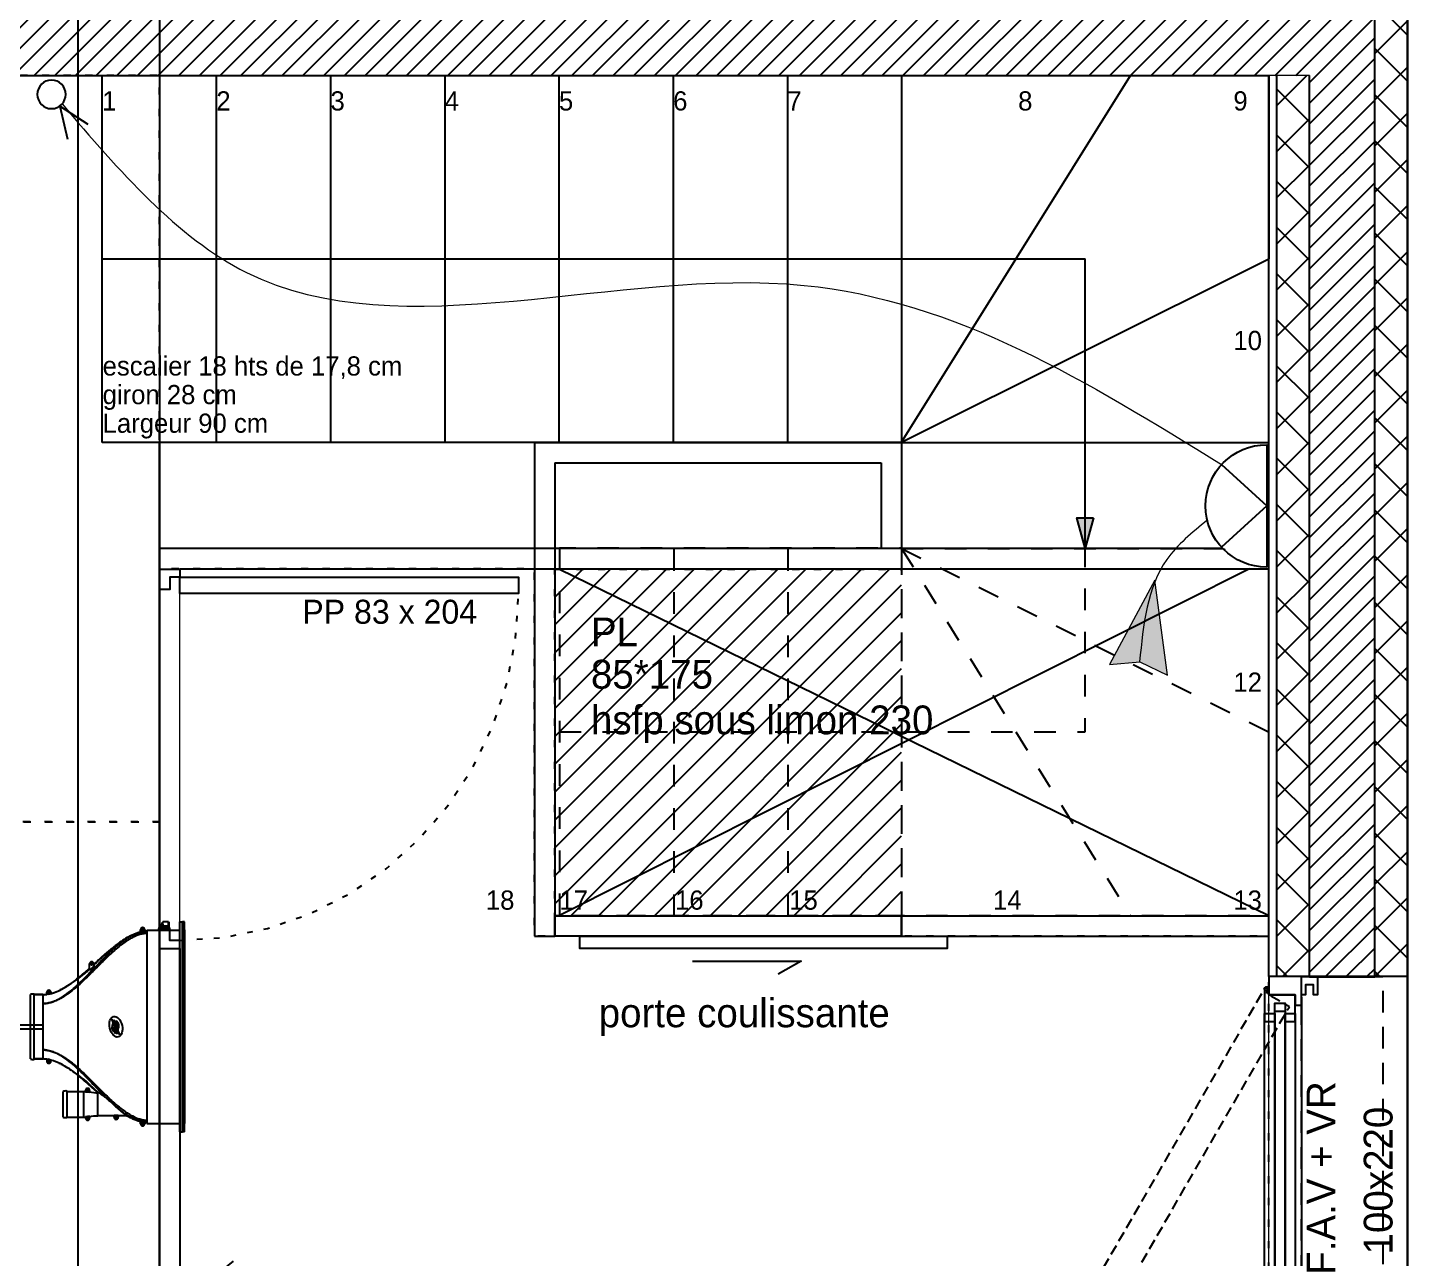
# Model space of a CAD drawing. Header units: centimetres. Extents: x 2648 to 12729, y 1890 to 6224.
# Drawn here: x 7300.2 to 7638.5, y 3918.4 to 4220.1 of the extents above; entities that cross this region are included whole.
import ezdxf

# ---------------------------------------------------------------- set-up
doc = ezdxf.new("R2010")
doc.units = ezdxf.units.CM
for name, pattern in [('Style de ligne -14', [0.147638, 0.098425, -0.049213]), ('Style de ligne -17', [0.347222, 0.20828, -0.138942]), ('Style de ligne -18', [0.164042, 0.054681, -0.109361]), ('Style de ligne -5', [0.20828, 0.069425, -0.138855]), ('VW-01', [0.41656, 0.20828, -0.20828])]:
    doc.linetypes.add(name, pattern=pattern)
for name, color, linetype, lineweight in [('01_poutres', 40, 'Continuous', 25), ('B BATI-structure', 252, 'VW-01', 18), ('prlm-CHAUFF', 4, 'Continuous', 25), ('prlm-ELEC-CFO', 10, 'Continuous', 25)]:
    doc.layers.add(name, color=color, linetype=linetype, lineweight=lineweight)
for name, color, linetype in [('B aménagement intérieur', 252, 'Continuous'), ('B Faux plafonds', 9, 'Continuous'), ('B GÈnÈral_Hatch', 252, 'Continuous'), ('B Général', 252, 'Continuous'), ('C ANNOTATIONS-cotation', 252, 'Continuous'), ('C ANNOTATIONS-prestations', 252, 'Continuous'), ('D SURFACES-shab', 252, 'Continuous'), ('prlm-BA', 252, 'Continuous')]:
    doc.layers.add(name, color=color, linetype=linetype)
doc.layers.add('prlm-ZEROPLOT', color=254, linetype='Continuous', plot=False)
doc.styles.add('Eurostile', font='Eurosti.TTF')
doc.styles.add('Eurostile (bold)', font='Eurostib.TTF')
pattern_1 = [(45, (0, 0), (2.4253472, -2.6458333), [])]

# ---------------------------------------------------------------- blocks, each defined once
blk = doc.blocks.new('A 80.F 100x220 (all. vitrée fixe) + VR')
at = {"layer": 'B Général', "linetype": 'Continuous', "lineweight": 35}
for p, q in [((-50, 7), (-50, -9)), ((50, 7), (50, -9))]:
    blk.add_line(p, q, dxfattribs=at)
at = {"layer": 'B Général'}
blk.add_line((45, 9), (-45, 9), dxfattribs=at)
at = {"layer": 'B Général', "linetype": 'Style de ligne -14', "ltscale": 25.4, "flags": 128}
blk.add_lwpolyline([(-35.69, 65.82), (-36.19, 64.95), (-35.32, 64.45), (-38.57, 58.82), (42.63, 11.94), (45.88, 17.57), (46.75, 17.07), (47.25, 17.93)], close=True, dxfattribs=at)
at = {"layer": 'B Général', "flags": 128}
for points in [[(-43, 10.5), (-43, 9), (-50, 9), (-50, 17), (-45.5, 17), (-45.5, 10.5)], [(-41, 18), (41, 18), (41, 15.5), (-41, 15.5)], [(43, 10.5), (43, 9), (50, 9), (50, 17), (45.5, 17), (45.5, 10.5)], [(-43.5, 15.5), (43.5, 15.5), (43.5, 13), (-43.5, 13)], [(-41, 13), (41, 13), (41, 10.5), (-41, 10.5)], [(-50, 9), (-50, 5), (-45.5, 5), (-45.5, 6), (-48, 6), (-48, 8), (-45.5, 8), (-45.5, 9)], [(50, 9), (50, 5), (45.5, 5), (45.5, 6), (48, 6), (48, 8), (45.5, 8), (45.5, 9)]]:
    blk.add_lwpolyline(points, close=True, dxfattribs=at)
at = {"layer": 'B Général', "linetype": 'Continuous', "flags": 128}
for points in [[(-39, 15.5), (-41.5, 15.5), (-41.5, 13), (-39, 13), (-39, 10.5), (-45.5, 10.5), (-45.5, 17), (-46.5, 17), (-46.5, 18), (-39, 18)], [(39, 15.5), (41.5, 15.5), (41.5, 13), (39, 13), (39, 10.5), (45.5, 10.5), (45.5, 17), (46.5, 17), (46.5, 18), (39, 18)]]:
    blk.add_lwpolyline(points, close=True, dxfattribs=at)
at = {"layer": 'B Général', "linetype": 'Style de ligne -17', "ltscale": 25.4, "flags": 128}
blk.add_lwpolyline([(-50, 9), (50, 9), (50, -11), (-50, -11)], close=True, dxfattribs=at)
at = {"layer": 'B Général', "flags": 128}
blk.add_lwpolyline([(-50, -9), (-50, -17), (50, -17), (50, -9)], dxfattribs=at)
at = {"layer": 'B Général'}
blk.add_circle((47, 17.5), 0.5, dxfattribs=at)
at = {"layer": 'B Général', "linetype": 'Style de ligne -18', "ltscale": 25.4}
blk.add_arc((49, 17.5), 97.5, 150.2938, 179.7062, dxfattribs=at)
at = {"layer": 'B Général', "insert": (-23.11, 7.7), "char_height": 7.059, "attachment_point": 1, "line_spacing_factor": 0.894142, "style": 'Eurostile'}
blk.add_mtext('F.A.V + VR', dxfattribs=at)
at = {"layer": 'C ANNOTATIONS-prestations', "insert": (-41.15, -5.19), "char_height": 9.41, "attachment_point": 1, "rotation": 360, "line_spacing_factor": 0.894142, "style": 'Eurostile (bold)'}
blk.add_mtext('7', dxfattribs=at)
at = {"layer": 'C ANNOTATIONS-prestations', "insert": (0, -6.3), "char_height": 7.059, "width": 100, "attachment_point": 2, "rotation": 360, "line_spacing_factor": 0.894142, "style": 'Eurostile'}
blk.add_mtext('100x220', dxfattribs=at)
blk = doc.blocks.new('A 80.PP 80')
at = {"layer": 'B Général', "flags": 128}
blk.add_lwpolyline([(-43, 2.5), (-43, 85.5), (-39, 85.5), (-39, 2.5)], close=True, dxfattribs=at)
at = {"layer": 'B Général', "linetype": 'Style de ligne -18', "ltscale": 25.4, "flags": 128}
blk.add_lwpolyline([(46, 2.5), (45.27, 13.33), (43.1, 23.98), (39.53, 34.26), (34.61, 44), (28.44, 53.03), (21.1, 61.19), (12.74, 68.35), (3.5, 74.38), (-6.47, 79.18), (-17, 82.67), (-27.91, 84.79), (-39, 85.5)], dxfattribs=at)
at = {"layer": 'B Général', "linetype": 'Continuous', "flags": 128}
for points in [[(-45, 2.5), (-43, 2.5), (-43, 0), (-40, 0), (-40, -2.5), (-45, -2.5)], [(48, 2.5), (46, 2.5), (46, 0), (43, 0), (43, -2.5), (48, -2.5), (48, -2.5), (48, -2.5), (48, 1.79), (48, 1.79)]]:
    blk.add_lwpolyline(points, close=True, dxfattribs=at)
at = {"layer": 'C ANNOTATIONS-prestations', "insert": (-37.5, 32.5), "char_height": 5.8825, "attachment_point": 1, "rotation": 90, "line_spacing_factor": 0.894142, "style": 'Eurostile'}
blk.add_mtext('PP 83 x 204', dxfattribs=at)
blk = doc.blocks.new('A 80.Groupe-9-1')
at = {"layer": 'B GÈnÈral_Hatch', "linetype": 'Continuous'}
blk.add_hatch(color=250, dxfattribs=at).paths.add_polyline_path([(355.27, 218.08), (353.26, 210.58), (351.25, 218.08)])
at = {"layer": 'B aménagement intérieur', "linetype": 'Continuous'}
blk.add_line((308.26, 236.51), (398.26, 236.51), dxfattribs=at)
at = {"layer": 'B Général', "linetype": 'Continuous'}
for p, q in [((140.26, 326.51), (140.26, 236.51)), ((168.26, 326.51), (168.26, 236.51)), ((196.26, 326.51), (196.26, 236.51)), ((224.26, 326.51), (224.26, 236.51)), ((252.26, 326.51), (252.26, 236.51)), ((280.26, 326.51), (280.26, 236.51)), ((308.26, 326.51), (308.26, 236.51)), ((308.26, 236.64), (364.34, 326.51)), ((112.26, 281.51), (353.26, 281.51)), ((308.26, 236.64), (398.26, 281.51)), ((353.26, 210.58), (353.26, 281.51)), ((308.26, 236.51), (112.26, 236.51))]:
    blk.add_line(p, q, dxfattribs=at)
at = {"layer": 'B Général', "linetype": 'Continuous', "flags": 128}
blk.add_lwpolyline([(112.26, 236.51), (112.26, 326.51), (398.26, 326.51), (398.26, 281.51)], dxfattribs=at)
blk.add_lwpolyline([(355.27, 218.08), (353.26, 210.58), (351.25, 218.08)], close=True, dxfattribs=at)
at = {"layer": 'C ANNOTATIONS-prestations', "linetype": 'VW-01', "ltscale": 25.4}
for p, q in [((252.39, 210.38), (252.39, 120.51)), ((280.39, 210.38), (280.39, 120.51)), ((308.26, 210.51), (364.3, 120.58)), ((308.26, 210.51), (398.26, 210.51)), ((308.26, 210.51), (398.26, 165.54)), ((308.26, 210.51), (308.26, 120.51))]:
    blk.add_line(p, q, dxfattribs=at)
at = {"layer": 'C ANNOTATIONS-prestations', "linetype": 'VW-01', "ltscale": 25.4, "flags": 128}
for points in [[(224.39, 210.58), (224.39, 120.58), (398.26, 120.58), (398.26, 236.51)], [(308.26, 236.51), (308.26, 210.58), (224.39, 210.58)], [(224.39, 165.58), (353.26, 165.58), (353.26, 212.33)]]:
    blk.add_lwpolyline(points, dxfattribs=at)
at = {"layer": 'B aménagement intérieur', "insert": (389.6, 263.89), "char_height": 4.706, "attachment_point": 1, "line_spacing_factor": 0.894142, "style": 'Eurostile'}
blk.add_mtext('10', dxfattribs=at)
at = {"layer": 'B Général', "char_height": 4.71, "attachment_point": 1, "line_spacing_factor": 0.894142, "style": 'Eurostile'}
for s, insert in [('1', (112.26, 322.62)), ('2', (140.26, 322.62)), ('3', (168.25, 322.62)), ('4', (196.26, 322.62)), ('5', (224.26, 322.62)), ('6', (252.26, 322.62)), ('7', (280.26, 322.62)), ('8', (336.83, 322.62)), ('9', (389.6, 322.62))]:
    blk.add_mtext(s, dxfattribs=dict(at, insert=insert))
at = {"layer": 'C ANNOTATIONS-prestations', "insert": (112.39, 257.64), "char_height": 4.706, "width": 84, "attachment_point": 1, "line_spacing_factor": 0.894142, "style": 'Eurostile'}
blk.add_mtext('escalier 18 hts de 17,8 cm\\Pgiron 28 cm\\PLargeur 90 cm\\P', dxfattribs=at)
at = {"layer": 'C ANNOTATIONS-prestations', "char_height": 4.706, "attachment_point": 1, "line_spacing_factor": 0.894142, "style": 'Eurostile'}
for s, insert in [('11', (389.6, 226.13)), ('12', (389.6, 180.13)), ('18', (206.34, 126.7)), ('17', (224.39, 126.7)), ('16', (252.72, 126.7)), ('15', (280.71, 126.7)), ('14', (330.67, 126.7)), ('13', (389.6, 126.7))]:
    blk.add_mtext(s, dxfattribs=dict(at, insert=insert))
blk = doc.blocks.new('A 80.T4 A13_A14 Bas (2D)')
at = {"layer": 'B aménagement intérieur', "linetype": 'Continuous', "flags": 128}
blk.add_lwpolyline([(223.26, 120.51), (308.26, 120.51), (308.26, 115.51), (223.26, 115.51)], close=True, dxfattribs=at)
at = {"layer": 'B Général', "linetype": 'Continuous'}
for p, q in [((218.26, 236.51), (218.26, 115.51)), ((218.26, 236.51), (218.26, 115.51)), ((218.26, 236.51), (308.26, 236.51)), ((218.26, 236.51), (308.26, 236.51)), ((308.26, 236.51), (308.26, 210.58)), ((308.26, 236.51), (308.26, 210.58)), ((223.26, 231.51), (223.26, 115.51)), ((223.26, 231.51), (223.26, 115.51)), ((223.26, 231.51), (303.26, 231.51)), ((223.26, 231.51), (303.26, 231.51)), ((303.26, 231.51), (303.26, 210.58)), ((303.26, 231.51), (303.26, 210.58)), ((126.34, 210.58), (126.34, 205.47)), ((126.34, 210.58), (126.34, 205.47)), ((126.34, 210.58), (398.26, 210.58)), ((126.34, 210.58), (398.26, 210.58)), ((126.34, 205.47), (131.34, 205.47)), ((131.34, 205.58), (131.34, 205.47)), ((131.34, 205.58), (131.34, 205.47)), ((131.34, 205.58), (398.26, 205.58)), ((131.34, 205.58), (398.26, 205.58)), ((393.57, 205.58), (224.39, 120.58)), ((224.39, 205.47), (398.26, 120.58)), ((308.26, 120.51), (398.26, 120.51)), ((308.26, 120.51), (398.26, 120.51)), ((308.26, 115.51), (308.26, 120.51)), ((218.26, 115.51), (223.26, 115.51)), ((308.26, 115.51), (398.26, 115.51)), ((308.26, 115.51), (398.26, 115.51)), ((126.34, 112.47), (126.34, -330.49)), ((126.34, 112.47), (126.34, -330.49)), ((126.34, 112.47), (131.34, 112.47)), ((131.34, 112.47), (131.34, -330.49)), ((131.34, 112.47), (131.34, -330.49))]:
    blk.add_line(p, q, dxfattribs=at)
at = {"layer": 'B Général', "linetype": 'Continuous', "flags": 128}
blk.add_lwpolyline([(319.39, 115.51), (319.39, 112.51), (229.39, 112.51), (229.39, 115.51)], close=True, dxfattribs=at)
at = {"layer": 'C ANNOTATIONS-cotation', "linetype": 'Continuous'}
for p, q in [((308.26, 120.51), (308.26, 115.51)), ((308.26, 115.51), (223.26, 115.51))]:
    blk.add_line(p, q, dxfattribs=at)
at = {"layer": 'C ANNOTATIONS-cotation', "linetype": 'Continuous', "flags": 128}
blk.add_lwpolyline([(257, 109.4), (283.6, 109.4), (278, 106.17)], dxfattribs=at)
at = {"layer": 'D SURFACES-shab', "lineweight": 18, "flags": 128}
for points in [[(-236.8, 33.51), (-236.8, 143.51), (-55.86, 143.51), (-55.86, 148.51), (-120.87, 148.51), (-120.87, 326.51), (112.26, 326.51), (112.26, 236.51), (126.2, 236.51), (126.2, 33.51)], [(398.26, -330.49), (398.26, 205.47), (131.2, 205.47), (131.2, -330.49)]]:
    blk.add_lwpolyline(points, close=True, dxfattribs=at)
at = {"layer": 'B Général'}
blk.add_blockref('A 80.Groupe-9-1', (0, 0), dxfattribs=at)
at = {"layer": 'B Général', "rotation": 270}
blk.add_blockref('A 80.PP 80', (128.84, 160.47), dxfattribs=at)
at = {"layer": 'B aménagement intérieur', "insert": (232.1, 186.56), "char_height": 7.059, "width": 101.0951, "attachment_point": 7, "line_spacing_factor": 0.894142, "style": 'Eurostile'}
blk.add_mtext('PL', dxfattribs=at)
at = {"layer": 'C ANNOTATIONS-prestations', "char_height": 7.059, "attachment_point": 7, "line_spacing_factor": 0.894142, "style": 'Eurostile'}
for s, insert, width in [('85*175', (232.1, 176.08), 101.0951), ('hsfp sous limon 230', (232.1, 162.86), 101.0951), ('porte coulissante', (234, 91.04), 87)]:
    blk.add_mtext(s, dxfattribs=dict(at, insert=insert, width=width))
blk = doc.blocks.new('xi.fl')
at = {"layer": 'prlm-ELEC-CFO'}
blk.add_hatch(color=0, dxfattribs=at).paths.add_polyline_path([(20.38, 0), (-1.98, -7.2), (0, 0), (-1.98, 7.2)])
at = {"layer": 'prlm-ELEC-CFO', "color": 0, "lineweight": 5}
blk.add_lwpolyline([(20.38, 0), (-1.98, -7.2), (0, 0), (-1.98, 7.2)], close=True, dxfattribs=at)
blk = doc.blocks.new('xi.VV')
at = {"layer": 'prlm-ELEC-CFO', "color": 0}
blk.add_lwpolyline([(6.95, 3.42), (0.01, -1.13), (1.91, 6.95)], dxfattribs=at)
blk.add_circle((-2, -4), 3.5, dxfattribs=at)
blk = doc.blocks.new('xi.ECAP')
at = {"color": 0}
blk.add_wipeout([(-15, 0), (-10.13, 11.06), (0, 15), (10.13, 11.06), (15, 0)], dxfattribs=at).dxf.layer = 'prlm-ELEC-CFO'
at = {"layer": 'prlm-ELEC-CFO', "color": 0, "linetype": 'ByBlock', "lineweight": -2, "flags": 128}
blk.add_lwpolyline([(15, 0, 1), (-15, 0)], format="xyb", close=True, dxfattribs=at)
at = {"layer": 'prlm-ELEC-CFO', "color": 0}
blk.add_lwpolyline([(-10.13, 11.06), (0, 0), (10.13, 11.06)], dxfattribs=at)
blk = doc.blocks.new('xi.SA')
at = {"layer": 'prlm-ELEC-CFO', "color": 0}
blk.add_lwpolyline([(0.2, -1.28), (5.5, 5.28)], dxfattribs=at)
blk.add_circle((-2, -4), 3.5, dxfattribs=at)
blk = doc.blocks.new('A$C7EAF4A2A')
at = {"layer": '01_poutres', "color": 0}
for points in [[(2477.6, -6.93), (2477.6, -610.98)], [(2497.6, -6.93), (2497.6, -610.98)]]:
    blk.add_lwpolyline(points, dxfattribs=at)

msp = doc.modelspace()

# ---------------------------------------------------------------- hatches: boundary and pattern name
at = {"layer": 'B GÈnÈral_Hatch', "linetype": 'Continuous'}
h = msp.add_hatch(dxfattribs=at)
h.set_pattern_fill('50_BETON', color=256, style=0, pattern_type=2)
h.set_pattern_definition(pattern_1)
h.paths.add_polyline_path([(7614.484, 3987.461), (7630.484, 3987.461), (7630.484, 4447.384), (7614.484, 4447.384)])
h = msp.add_hatch(dxfattribs=at)
h.set_pattern_fill('02_ISOLANT', color=256, angle=90, style=0, pattern_type=2)
h.set_pattern_definition([(135, (0, 0), (-5.656854, -5.656854), []), (225, (0, 0), (-5.656854, 5.656854), [])])
h.paths.add_polyline_path([(7630.484, 3987.461), (7638.484, 3987.461), (7638.484, 4447.384), (7630.484, 4447.384)])
h = msp.add_hatch(dxfattribs=at)
h.set_pattern_fill('50_BETON', color=256, style=0, pattern_type=2)
h.set_pattern_definition(pattern_1)
h.paths.add_polyline_path([(7614.484, 4208.389), (7614.484, 4226.389), (6796.972, 4226.389), (6796.972, 4208.389)])
h = msp.add_hatch(dxfattribs=at)
h.set_pattern_fill('02_ISOLANT', color=256, angle=180, style=0, pattern_type=2)
h.set_pattern_definition([(225, (0, 0), (5.656854, -5.656854), []), (315, (0, 0), (-5.656854, -5.656854), [])])
h.paths.add_polyline_path([(7614.484, 3987.461), (7614.484, 4208.389), (7606.484, 4208.389), (7606.484, 3987.461)])
h = msp.add_hatch(dxfattribs=at)
h.set_pattern_fill('F_P__SOFFITE', color=256, style=0, pattern_type=2)
h.set_pattern_definition([(45, (0, 0.2205), (-3.5277778, 3.3072917), [])])
h.paths.add_polyline_path([(7429.484, 4087.355), (7514.484, 4087.355), (7514.484, 4002.391), (7429.484, 4002.391)])

# ---------------------------------------------------------------- linework, layer by layer
at = {"layer": 'B BATI-structure', "flags": 128}
msp.add_lwpolyline([(7332.568, 3915.389), (7332.568, 4519.389), (7312.568, 4519.389), (7312.568, 3915.389)], close=True, dxfattribs=at)
at = {"layer": 'B Faux plafonds', "linetype": 'Style de ligne -5', "ltscale": 25.4, "flags": 128}
for points in [[(6806.712, 4037.862), (6881.846, 4037.862), (6881.846, 3937.862), (6806.712, 3937.862), (6806.712, 3551.389), (7604.484, 3551.389), (7604.484, 3997.391), (7424.484, 3997.391), (7424.484, 4087.461), (7332.568, 4087.46), (7332.568, 3910.389), (6964.568, 3910.389), (6964.568, 4030.389), (7067.484, 4030.389), (7067.484, 4208.389), (6806.712, 4208.389)], [(7085.484, 4208.389), (7085.484, 4025.389), (7332.568, 4025.389), (7332.568, 4208.389)], [(7332.568, 4025.389), (6969.568, 4025.389), (6969.568, 3915.389), (7332.568, 3915.389)]]:
    msp.add_lwpolyline(points, close=True, dxfattribs=at)
at = {"layer": 'B Général', "linetype": 'Continuous', "lineweight": 18}
for p, q in [((7630.484, 3987.461), (7630.484, 4447.384)), ((7085.484, 4208.389), (7604.484, 4208.389)), ((7614.484, 4208.389), (7604.484, 4208.389)), ((7614.484, 3987.461), (7614.484, 4208.389))]:
    msp.add_line(p, q, dxfattribs=at)
at = {"layer": 'B Général', "linetype": 'Continuous'}
for p, q in [((7630.484, 3987.461), (7630.484, 4447.384)), ((7638.484, 3987.461), (7638.484, 4447.384)), ((7638.484, 3987.461), (7638.484, 4447.384)), ((7085.484, 4208.389), (7604.484, 4208.389)), ((7604.484, 3987.461), (7604.484, 4208.389)), ((7604.484, 3987.461), (7604.484, 4208.389)), ((7606.484, 3987.461), (7606.484, 4208.389)), ((7606.484, 3987.461), (7606.484, 4208.389)), ((7614.484, 3987.461), (7614.484, 4208.389)), ((7638.484, 3987.461), (7604.484, 3987.461))]:
    msp.add_line(p, q, dxfattribs=at)
at = {"layer": 'B Général', "linetype": 'Style de ligne -5', "ltscale": 25.4, "flags": 128}
msp.add_lwpolyline([(7429.484, 4087.355), (7514.484, 4087.355), (7514.484, 4002.391), (7429.484, 4002.391)], close=True, dxfattribs=at)
at = {"layer": 'prlm-CHAUFF', "ltscale": 50}
for p, q in [((7327.922, 3998.357), (7327.922, 3998.97)), ((7328.265, 3999.02), (7328.372, 3999.02)), ((7328.265, 3998.92), (7328.265, 3999.02)), ((7328.372, 3998.92), (7328.265, 3998.92)), ((7328.372, 3999.127), (7328.472, 3999.127)), ((7328.372, 3999.02), (7328.372, 3999.127)), ((7328.372, 3998.814), (7328.372, 3998.92)), ((7328.472, 3998.814), (7328.372, 3998.814)), ((7328.472, 3999.127), (7328.472, 3999.02)), ((7328.472, 3999.02), (7328.578, 3999.02)), ((7328.578, 3998.92), (7328.472, 3998.92)), ((7328.472, 3998.92), (7328.472, 3998.814)), ((7328.578, 3999.02), (7328.578, 3998.92)), ((7328.922, 3998.97), (7328.922, 3998.527)), ((7329.005, 3998.532), (7328.922, 3998.528)), ((7329.422, 3998.87), (7337.422, 3998.87)), ((7329.422, 3998.87), (7329.422, 3951.47)), ((7332.567, 3999.524), (7332.529, 3999.502)), ((7332.567, 3999.524), (7332.571, 3999.527)), ((7333.061, 3999.524), (7332.567, 3999.524)), ((7332.593, 3999.604), (7332.95, 4000.21)), ((7332.631, 3999.579), (7332.593, 3999.604)), ((7332.95, 3999.353), (7332.615, 3998.87)), ((7332.987, 4000.179), (7332.631, 3999.579)), ((7332.632, 3999.579), (7333.097, 3999.579)), ((7333.005, 3999.234), (7332.76, 3998.87)), ((7332.95, 4000.21), (7332.961, 4000.227)), ((7332.95, 4000.21), (7332.987, 4000.179)), ((7332.961, 3999.369), (7332.95, 3999.353)), ((7332.961, 4000.227), (7333.18, 4000.565)), ((7332.961, 4000.227), (7332.998, 4000.188)), ((7333.18, 3999.707), (7332.961, 3999.369)), ((7332.998, 4000.188), (7332.987, 4000.179)), ((7333.17, 4000.179), (7332.987, 4000.179)), ((7333.168, 4000.451), (7332.998, 4000.188)), ((7332.998, 4000.188), (7333.169, 4000.188)), ((7333.381, 3999.809), (7333.005, 3999.234)), ((7334.822, 3999.234), (7333.005, 3999.234)), ((7333.381, 3999.809), (7333.408, 3999.886)), ((7334.82, 3999.809), (7333.381, 3999.809)), ((7334.772, 4000.878), (7333.408, 4000.878)), ((7333.408, 3999.886), (7334.772, 3999.886)), ((7334.772, 3999.886), (7334.772, 4000.878)), ((7334.772, 4000.878), (7334.82, 4000.835)), ((7334.772, 3999.886), (7334.82, 3999.809)), ((7334.82, 4000.835), (7334.822, 4000.834)), ((7334.822, 3999.807), (7334.82, 3999.809)), ((7334.822, 4000.834), (7334.822, 3999.807)), ((7334.912, 4000.723), (7334.822, 4000.813)), ((7334.912, 4000.68), (7334.822, 4000.77)), ((7334.912, 4000.615), (7334.822, 4000.705)), ((7334.912, 4000.53), (7334.822, 4000.62)), ((7334.912, 4000.424), (7334.822, 4000.514)), ((7334.912, 4000.299), (7334.822, 4000.389)), ((7334.912, 4000.153), (7334.822, 4000.243)), ((7334.912, 3999.987), (7334.822, 4000.077)), ((7334.822, 3999.897), (7334.912, 3999.987)), ((7334.912, 3999.8), (7334.822, 3999.89)), ((7334.822, 3999.807), (7334.822, 3999.234)), ((7334.822, 3999.71), (7334.912, 3999.8)), ((7334.912, 3999.537), (7334.822, 3999.627)), ((7334.822, 3999.447), (7334.912, 3999.537)), ((7334.912, 3999.298), (7334.822, 3999.388)), ((7334.822, 3999.208), (7334.912, 3999.298)), ((7334.822, 3998.87), (7334.822, 3999.234)), ((7334.912, 3999.055), (7334.822, 3999.145)), ((7334.822, 3998.965), (7334.912, 3999.055)), ((7334.856, 3998.87), (7334.822, 3998.905)), ((7334.829, 4000.07), (7334.912, 4000.153)), ((7334.912, 3999.653), (7334.838, 3999.726)), ((7334.839, 4000.226), (7334.912, 4000.299)), ((7334.842, 3999.869), (7334.912, 3999.939)), ((7334.912, 3999.405), (7334.846, 3999.471)), ((7334.849, 4000.362), (7334.912, 4000.424)), ((7334.854, 3999.595), (7334.912, 3999.653)), ((7334.858, 3999.352), (7334.912, 3999.405)), ((7334.859, 4000.477), (7334.912, 4000.53)), ((7334.869, 4000.572), (7334.912, 4000.615)), ((7334.912, 4000.222), (7334.873, 4000.26)), ((7334.912, 4000.46), (7334.877, 4000.495)), ((7334.877, 4000.188), (7334.912, 4000.222)), ((7334.879, 4000.647), (7334.912, 4000.68)), ((7334.912, 3999.939), (7334.887, 3999.963)), ((7334.89, 4000.702), (7334.912, 4000.723)), ((7334.894, 4000.442), (7334.912, 4000.46)), ((7337.422, 4000.92), (7338.154, 4000.92)), ((7337.422, 4000.92), (7337.422, 3949.42)), ((7338.154, 3949.42), (7338.154, 4000.92)), ((7338.154, 4000.92), (7338.232, 4000.92)), ((7338.722, 4000.92), (7338.232, 4000.92)), ((7338.232, 4000.92), (7338.232, 3949.42)), ((7338.416, 3998.92), (7338.416, 3951.42)), ((7338.416, 3998.92), (7338.483, 3998.92)), ((7338.483, 3998.92), (7338.416, 3998.72)), ((7338.483, 3951.42), (7338.483, 3998.92)), ((7338.531, 3998.92), (7338.531, 3951.42)), ((7338.531, 3998.92), (7338.583, 3998.92)), ((7338.583, 3998.92), (7338.531, 3998.765)), ((7338.583, 3951.42), (7338.583, 3998.92)), ((7338.619, 3998.92), (7338.619, 3951.42)), ((7338.619, 3998.92), (7338.656, 3998.92)), ((7338.656, 3998.92), (7338.619, 3998.809)), ((7338.656, 3951.42), (7338.656, 3998.92)), ((7338.679, 3998.92), (7338.679, 3951.42)), ((7338.679, 3998.92), (7338.702, 3998.92)), ((7338.702, 3998.92), (7338.679, 3998.854)), ((7338.702, 3951.42), (7338.702, 3998.92)), ((7338.714, 3998.92), (7338.714, 3951.42)), ((7338.714, 3998.92), (7338.721, 3998.92)), ((7338.721, 3998.92), (7338.714, 3998.898)), ((7338.721, 3951.42), (7338.721, 3998.92)), ((7338.722, 3949.42), (7338.722, 4000.92)), ((7315.422, 3988.995), (7315.422, 3990.611)), ((7316.422, 3989.997), (7315.422, 3988.995)), ((7315.765, 3990.661), (7315.872, 3990.661)), ((7315.765, 3990.561), (7315.765, 3990.661)), ((7315.872, 3990.561), (7315.765, 3990.561)), ((7315.872, 3990.768), (7315.972, 3990.768)), ((7315.872, 3990.661), (7315.872, 3990.768)), ((7315.872, 3990.455), (7315.872, 3990.561)), ((7315.972, 3990.455), (7315.872, 3990.455)), ((7315.972, 3990.768), (7315.972, 3990.661)), ((7315.972, 3990.661), (7316.078, 3990.661)), ((7316.078, 3990.561), (7315.972, 3990.561)), ((7315.972, 3990.561), (7315.972, 3990.455)), ((7316.078, 3990.661), (7316.078, 3990.561)), ((7316.422, 3990.611), (7316.422, 3989.997)), ((7300.922, 3967.27), (7300.922, 3983.07)), ((7301.822, 3967.17), (7301.822, 3983.17)), ((7301.822, 3983.07), (7303.922, 3983.07)), ((7303.922, 3983.07), (7301.822, 3983.07)), ((7303.922, 3983.07), (7303.922, 3980.841)), ((7304.922, 3983.075), (7304.922, 3983.628)), ((7305.242, 3983.124), (7304.922, 3983.075)), ((7305.922, 3983.328), (7305.242, 3983.124)), ((7305.265, 3983.578), (7305.265, 3983.678)), ((7305.265, 3983.678), (7305.372, 3983.678)), ((7305.372, 3983.578), (7305.265, 3983.578)), ((7305.372, 3983.785), (7305.472, 3983.785)), ((7305.372, 3983.678), (7305.372, 3983.785)), ((7305.372, 3983.472), (7305.372, 3983.578)), ((7305.472, 3983.472), (7305.372, 3983.472)), ((7305.472, 3983.785), (7305.472, 3983.678)), ((7305.472, 3983.678), (7305.578, 3983.678)), ((7305.472, 3983.578), (7305.472, 3983.472)), ((7305.578, 3983.578), (7305.472, 3983.578)), ((7305.578, 3983.678), (7305.578, 3983.578)), ((7305.922, 3983.628), (7305.922, 3983.328)), ((7308.403, 3984.288), (7308.403, 3984.258)), ((7308.942, 3984.576), (7308.942, 3984.551)), ((7303.922, 3980.841), (7303.922, 3969.499)), ((7271.874, 3974.67), (7303.922, 3974.67)), ((7272.288, 3975.67), (7303.922, 3975.67)), ((7303.922, 3969.499), (7303.922, 3967.27)), ((7301.822, 3967.27), (7303.922, 3967.27)), ((7303.922, 3967.27), (7301.822, 3967.27)), ((7304.922, 3967.266), (7305.242, 3967.216)), ((7304.922, 3967.266), (7304.922, 3966.712)), ((7305.922, 3967.012), (7305.242, 3967.216)), ((7305.265, 3966.662), (7305.265, 3966.762)), ((7305.265, 3966.762), (7305.372, 3966.762)), ((7305.372, 3966.662), (7305.265, 3966.662)), ((7305.372, 3966.869), (7305.472, 3966.869)), ((7305.372, 3966.762), (7305.372, 3966.869)), ((7305.372, 3966.556), (7305.372, 3966.662)), ((7305.472, 3966.556), (7305.372, 3966.556)), ((7305.472, 3966.869), (7305.472, 3966.762)), ((7305.472, 3966.762), (7305.578, 3966.762)), ((7305.472, 3966.662), (7305.472, 3966.556)), ((7305.578, 3966.662), (7305.472, 3966.662)), ((7305.578, 3966.762), (7305.578, 3966.662)), ((7305.922, 3966.712), (7305.922, 3967.012)), ((7308.942, 3965.765), (7308.942, 3965.765)), ((7308.922, 3953.02), (7308.922, 3959.32)), ((7309.822, 3959.42), (7309.822, 3952.92)), ((7309.822, 3959.32), (7313.922, 3959.32)), ((7309.822, 3959.32), (7313.922, 3959.32)), ((7313.922, 3959.32), (7313.922, 3953.02)), ((7314.422, 3959.137), (7314.422, 3959.57)), ((7315.366, 3959.02), (7314.422, 3959.137)), ((7314.765, 3959.62), (7314.872, 3959.62)), ((7314.765, 3959.52), (7314.765, 3959.62)), ((7314.872, 3959.52), (7314.765, 3959.52)), ((7314.872, 3959.727), (7314.972, 3959.727)), ((7314.872, 3959.62), (7314.872, 3959.727)), ((7314.872, 3959.414), (7314.872, 3959.52)), ((7314.972, 3959.414), (7314.872, 3959.414)), ((7314.972, 3959.727), (7314.972, 3959.62)), ((7314.972, 3959.62), (7315.078, 3959.62)), ((7315.078, 3959.52), (7314.972, 3959.52)), ((7314.972, 3959.52), (7314.972, 3959.414)), ((7315.078, 3959.62), (7315.078, 3959.52)), ((7315.422, 3959.02), (7315.366, 3959.02)), ((7317.579, 3958.97), (7315.422, 3961.04)), ((7315.422, 3961.04), (7317.579, 3958.97)), ((7315.422, 3959.57), (7315.422, 3959.02)), ((7317.579, 3958.97), (7317.422, 3958.97)), ((7317.422, 3953.37), (7317.422, 3958.97)), ((7317.579, 3958.97), (7317.422, 3958.97)), ((7309.822, 3953.02), (7313.922, 3953.02)), ((7309.822, 3953.02), (7313.922, 3953.02)), ((7314.422, 3953.204), (7315.366, 3953.32)), ((7314.422, 3952.77), (7314.422, 3953.204)), ((7314.765, 3952.72), (7314.765, 3952.82)), ((7314.765, 3952.82), (7314.872, 3952.82)), ((7314.872, 3952.72), (7314.765, 3952.72)), ((7314.872, 3952.927), (7314.972, 3952.927)), ((7314.872, 3952.82), (7314.872, 3952.927)), ((7314.872, 3952.614), (7314.872, 3952.72)), ((7314.972, 3952.614), (7314.872, 3952.614)), ((7314.972, 3952.927), (7314.972, 3952.82)), ((7314.972, 3952.82), (7315.078, 3952.82)), ((7314.972, 3952.72), (7314.972, 3952.614)), ((7315.078, 3952.72), (7314.972, 3952.72)), ((7315.078, 3952.82), (7315.078, 3952.72)), ((7315.366, 3953.32), (7315.422, 3953.32)), ((7315.422, 3953.32), (7315.422, 3952.77)), ((7321.422, 3953.37), (7317.422, 3953.37)), ((7321.422, 3953.37), (7317.422, 3953.37)), ((7321.422, 3953.52), (7322.422, 3953.52)), ((7321.422, 3952.97), (7321.422, 3953.52)), ((7321.765, 3952.92), (7321.765, 3953.02)), ((7321.765, 3953.02), (7321.872, 3953.02)), ((7321.872, 3952.92), (7321.765, 3952.92)), ((7321.872, 3953.127), (7321.972, 3953.127)), ((7321.872, 3953.02), (7321.872, 3953.127)), ((7321.872, 3952.814), (7321.872, 3952.92)), ((7321.972, 3952.814), (7321.872, 3952.814)), ((7321.972, 3953.127), (7321.972, 3953.02)), ((7321.972, 3953.02), (7322.078, 3953.02)), ((7322.078, 3952.92), (7321.972, 3952.92)), ((7321.972, 3952.92), (7321.972, 3952.814)), ((7322.078, 3953.02), (7322.078, 3952.92)), ((7322.422, 3953.52), (7322.422, 3952.97)), ((7324.544, 3953.37), (7322.422, 3953.37)), ((7324.544, 3953.37), (7322.422, 3953.37)), ((7327.922, 3951.37), (7327.922, 3951.983)), ((7328.265, 3951.42), (7328.372, 3951.42)), ((7328.265, 3951.32), (7328.265, 3951.42)), ((7328.372, 3951.32), (7328.265, 3951.32)), ((7328.372, 3951.527), (7328.472, 3951.527)), ((7328.372, 3951.42), (7328.372, 3951.527)), ((7328.372, 3951.214), (7328.372, 3951.32)), ((7328.472, 3951.214), (7328.372, 3951.214)), ((7328.472, 3951.527), (7328.472, 3951.42)), ((7328.472, 3951.42), (7328.578, 3951.42)), ((7328.578, 3951.32), (7328.472, 3951.32)), ((7328.472, 3951.32), (7328.472, 3951.214)), ((7328.578, 3951.42), (7328.578, 3951.32)), ((7329.005, 3951.808), (7328.922, 3951.813)), ((7328.922, 3951.813), (7328.922, 3951.37)), ((7329.422, 3951.47), (7337.422, 3951.47)), ((7338.416, 3951.62), (7338.483, 3951.42)), ((7338.483, 3951.42), (7338.416, 3951.42)), ((7338.531, 3951.576), (7338.583, 3951.42)), ((7338.583, 3951.42), (7338.531, 3951.42)), ((7338.619, 3951.531), (7338.656, 3951.42)), ((7338.656, 3951.42), (7338.619, 3951.42)), ((7338.679, 3951.487), (7338.702, 3951.42)), ((7338.702, 3951.42), (7338.679, 3951.42)), ((7338.714, 3951.443), (7338.721, 3951.42)), ((7338.721, 3951.42), (7338.714, 3951.42)), ((7337.422, 3949.42), (7338.154, 3949.42)), ((7338.232, 3949.42), (7338.154, 3949.42)), ((7338.722, 3949.42), (7338.232, 3949.42))]:
    msp.add_line(p, q, dxfattribs=at)
for centre, radius in [((7328.422, 3998.97), 0.3), ((7328.422, 3998.97), 0.25), ((7315.922, 3990.611), 0.3), ((7315.922, 3990.611), 0.25), ((7305.422, 3983.628), 0.3), ((7305.422, 3983.628), 0.25), ((7305.422, 3966.712), 0.3), ((7305.422, 3966.712), 0.25), ((7314.922, 3959.57), 0.3), ((7314.922, 3959.57), 0.25), ((7314.922, 3952.77), 0.3), ((7314.922, 3952.77), 0.25), ((7321.922, 3952.97), 0.3), ((7321.922, 3952.97), 0.25), ((7328.422, 3951.37), 0.3), ((7328.422, 3951.37), 0.25)]:
    msp.add_circle(centre, radius, dxfattribs=at)
for centre, radius, start, end in [((7328.422, 3998.97), 0.5, 0, 180), ((7344.653, 3992.811), 13.847, 151.91822, 154.05151), ((7344.304, 3992.933), 13.432, 152.11504, 153.76315), ((7343.459, 3993.457), 12.5, 151.31767, 151.5903), ((7331.967, 3999.924), 0.703, 323.033, 332.93247), ((7332.312, 3999.893), 0.448, 304.67133, 315.49816), ((7332.503, 4001.054), 0.836, 324.1326, 329.24253), ((7343.459, 3993.457), 12.5, 143.74938, 145.06371), ((7289.359, 4018.304), 39.001, 300.13992, 310.61135), ((7289.359, 4018.305), 39.002, 302.5506, 310.61129), ((7307.32, 3997.682), 11.657, 309.57553, 314.02992), ((7307.095, 3997.933), 11.994, 309.6381, 313.96738), ((7315.922, 3990.611), 0.5, 0, 180), ((7302.441, 3996.275), 13.428, 282.99541, 306.08235), ((7301.587, 3981.184), 2, 83.25588, 109.4245), ((7301.587, 3981.184), 2, 83.25587, 109.42451), ((7303.914, 3990.839), 7.768, 270.05773, 277.45436), ((7303.912, 3990.893), 7.822, 270.07356, 277.42371), ((7303.932, 3990.282), 7.248, 269.9215, 277.83817), ((7305.422, 3983.628), 0.5, 0, 180), ((7303.097, 3994.326), 11.354, 284.41062, 297.86258), ((7299.254, 4002.088), 20.014, 297.2018, 298.95181), ((7301.587, 3969.156), 2, 250.5755, 276.74412), ((7301.587, 3969.156), 2, 250.57549, 276.74413), ((7303.914, 3959.502), 7.768, 82.54564, 89.94227), ((7303.912, 3959.448), 7.822, 82.57629, 89.92645), ((7303.936, 3960.102), 7.169, 83.90527, 90.11567), ((7303.936, 3960.102), 7.169, 82.09231, 83.54484), ((7305.422, 3966.712), 0.5, 180, 0), ((7302.952, 3955.655), 11.739, 62.3321, 75.44097), ((7303.097, 3956.015), 11.354, 62.13741, 75.69294), ((7299.254, 3948.252), 20.014, 61.04826, 62.79827), ((7299.254, 3948.252), 20.014, 61.04819, 62.79819), ((7289.359, 3932.036), 39.002, 49.38871, 59.85996), ((7289.359, 3932.036), 39.001, 49.38866, 59.86009), ((7307.32, 3952.659), 11.657, 45.97007, 50.42447), ((7307.095, 3952.408), 11.994, 46.03261, 50.36189), ((7309.587, 3957.434), 2, 83.25588, 109.4245), ((7309.587, 3957.434), 2, 83.25588, 109.4245), ((7314.922, 3959.57), 0.5, 0, 180), ((7297.375, 3930.427), 35.103, 45.71113, 49.52651), ((7338.196, 3972.688), 23.654, 226.40993, 234.75012), ((7309.587, 3954.906), 2, 250.5755, 276.74412), ((7309.587, 3954.906), 2, 250.5755, 276.74412), ((7314.922, 3952.77), 0.5, 180, 0), ((7321.922, 3952.97), 0.5, 180, 0), ((7330.781, 3963.757), 12.115, 253.72632, 256.38523), ((7328.422, 3951.37), 0.5, 180, 0)]:
    msp.add_arc(centre, radius, start, end, dxfattribs=at)
msp.add_ellipse((7321.874, 3975.17), major_axis=(-0.574, 2.491), ratio=0.6007751, dxfattribs=at)
for points, knots in [([(7303.922, 3980.841), (7304.093, 3980.843), (7304.265, 3980.848), (7304.607, 3980.876), (7304.778, 3980.896), (7305.287, 3980.976), (7305.621, 3981.053), (7306.279, 3981.25), (7306.6, 3981.368), (7307.229, 3981.636), (7307.539, 3981.787), (7308.437, 3982.269), (7309, 3982.631), (7310.084, 3983.404), (7310.604, 3983.816), (7312.125, 3985.098), (7313.084, 3986.015), (7314.966, 3987.894), (7315.886, 3988.857), (7317.73, 3990.778), (7318.654, 3991.738), (7320.553, 3993.602), (7321.524, 3994.507), (7323.066, 3995.761), (7323.594, 3996.161), (7324.42, 3996.721), (7324.7, 3996.901), (7325.275, 3997.244), (7325.571, 3997.408), (7326.471, 3997.859), (7327.087, 3998.109), (7328.047, 3998.376), (7328.374, 3998.447), (7328.942, 3998.53), (7329.181, 3998.553), (7329.421, 3998.564)], [0, 0, 0, 0, 0.015625, 0.015625, 0.03125, 0.03125, 0.0625, 0.0625, 0.09375, 0.09375, 0.125, 0.125, 0.1875, 0.1875, 0.25, 0.25, 0.375, 0.375, 0.5, 0.5, 0.625, 0.625, 0.75, 0.75, 0.8125, 0.8125, 0.84375, 0.84375, 0.875, 0.875, 0.9375, 0.9375, 0.96875, 0.96875, 0.99080463, 0.99080463, 0.99080463, 0.99080463]), ([(7327.922, 3998.36), (7327.634, 3998.294), (7327.348, 3998.215), (7326.783, 3998.03), (7326.502, 3997.924), (7325.678, 3997.581), (7325.15, 3997.315), (7324.123, 3996.731), (7323.624, 3996.414), (7322.649, 3995.74), (7322.171, 3995.384), (7320.772, 3994.283), (7319.88, 3993.503), (7318.132, 3991.904), (7317.276, 3991.084), (7316.422, 3990.262)], [0, 0, 0, 0, 0.0625, 0.0625, 0.125, 0.125, 0.25, 0.25, 0.375, 0.375, 0.5, 0.5, 0.75, 0.75, 1, 1, 1, 1]), ([(7332.466, 3999.407), (7332.464, 3999.404), (7332.461, 3999.397), (7332.456, 3999.386), (7332.452, 3999.374), (7332.448, 3999.361), (7332.444, 3999.347), (7332.441, 3999.332), (7332.438, 3999.316), (7332.436, 3999.3), (7332.435, 3999.283), (7332.433, 3999.265), (7332.433, 3999.246), (7332.432, 3999.221), (7332.433, 3999.189), (7332.435, 3999.147), (7332.439, 3999.103), (7332.445, 3999.057), (7332.452, 3999.007), (7332.461, 3998.955), (7332.47, 3998.91), (7332.476, 3998.882), (7332.478, 3998.873)], [0.10594021, 0.10594021, 0.10594021, 0.10594021, 0.13595044, 0.16948681, 0.20288603, 0.23617044, 0.26936273, 0.30248592, 0.33556328, 0.36861838, 0.40167498, 0.43475703, 0.46788866, 0.5010941, 0.56297805, 0.62469258, 0.68639421, 0.74823739, 0.81037369, 0.87295114, 0.93611354, 0.96545219, 0.96545219, 0.96545219, 0.96545219]), ([(7332.515, 3998.875), (7332.515, 3998.877), (7332.512, 3998.89), (7332.507, 3998.914), (7332.5, 3998.945), (7332.494, 3998.976), (7332.489, 3999.005), (7332.484, 3999.034), (7332.479, 3999.062), (7332.475, 3999.089), (7332.472, 3999.115), (7332.469, 3999.14), (7332.466, 3999.165), (7332.464, 3999.188), (7332.463, 3999.211), (7332.461, 3999.234), (7332.461, 3999.255), (7332.46, 3999.282), (7332.461, 3999.313), (7332.464, 3999.347), (7332.468, 3999.377), (7332.474, 3999.405), (7332.481, 3999.43), (7332.491, 3999.453), (7332.501, 3999.472), (7332.514, 3999.489), (7332.524, 3999.497), (7332.529, 3999.502)], [0.053874, 0.053874, 0.053874, 0.053874, 0.06071041, 0.09076432, 0.12064021, 0.1503557, 0.17992874, 0.20937763, 0.238721, 0.26797777, 0.29716716, 0.32630864, 0.35542192, 0.38452691, 0.4136437, 0.44279256, 0.47199386, 0.50126807, 0.55623267, 0.61100343, 0.66571537, 0.72050165, 0.7754929, 0.83081662, 0.88659665, 0.94295271, 1, 1, 1, 1]), ([(7332.567, 3999.524), (7332.565, 3999.522), (7332.559, 3999.518), (7332.552, 3999.51), (7332.545, 3999.502), (7332.539, 3999.492), (7332.533, 3999.482), (7332.528, 3999.471), (7332.523, 3999.459), (7332.518, 3999.447), (7332.514, 3999.433), (7332.511, 3999.419), (7332.508, 3999.404), (7332.505, 3999.388), (7332.503, 3999.371), (7332.502, 3999.354), (7332.5, 3999.336), (7332.5, 3999.317), (7332.499, 3999.292), (7332.5, 3999.259), (7332.502, 3999.216), (7332.507, 3999.171), (7332.512, 3999.123), (7332.52, 3999.072), (7332.529, 3999.018), (7332.54, 3998.961), (7332.55, 3998.912), (7332.557, 3998.882), (7332.559, 3998.873)], [0, 0, 0, 0, 0.03007729, 0.06005389, 0.0899314, 0.11971144, 0.14939564, 0.17898565, 0.20848313, 0.23788978, 0.26720728, 0.29643736, 0.32558172, 0.35464213, 0.38362033, 0.4125181, 0.44133724, 0.47007953, 0.4987468, 0.55325793, 0.60803682, 0.66309582, 0.71844711, 0.77410266, 0.83007424, 0.88637344, 0.94301163, 0.96771742, 0.96771742, 0.96771742, 0.96771742]), ([(7333.213, 4000.617), (7333.21, 4000.614), (7333.206, 4000.607), (7333.2, 4000.596), (7333.194, 4000.584), (7333.189, 4000.571), (7333.184, 4000.557), (7333.18, 4000.543), (7333.176, 4000.527), (7333.172, 4000.511), (7333.169, 4000.493), (7333.166, 4000.475), (7333.164, 4000.456), (7333.162, 4000.436), (7333.161, 4000.415), (7333.16, 4000.393), (7333.159, 4000.371), (7333.159, 4000.34), (7333.16, 4000.301), (7333.162, 4000.251), (7333.166, 4000.199), (7333.171, 4000.143), (7333.178, 4000.085), (7333.186, 4000.023), (7333.196, 3999.958), (7333.207, 3999.89), (7333.215, 3999.843), (7333.22, 3999.819)], [0.03047123, 0.03047123, 0.03047123, 0.03047123, 0.05994566, 0.08976821, 0.11950158, 0.14915412, 0.17873427, 0.20825051, 0.23771143, 0.26712563, 0.2965018, 0.32584868, 0.35517504, 0.38448971, 0.41380153, 0.4431194, 0.47245222, 0.50180892, 0.55686694, 0.61186302, 0.66685622, 0.72190523, 0.77706824, 0.83240282, 0.88796581, 0.94381319, 1, 1, 1, 1]), ([(7333.22, 3999.819), (7333.22, 3999.817), (7333.221, 3999.814), (7333.221, 3999.809), (7333.22, 3999.803), (7333.219, 3999.797), (7333.218, 3999.79), (7333.216, 3999.783), (7333.214, 3999.775), (7333.209, 3999.762), (7333.202, 3999.746), (7333.192, 3999.725), (7333.184, 3999.713), (7333.18, 3999.707)], [0, 0, 0, 0, 0.0617893, 0.1223736, 0.1824406, 0.2426966, 0.303842, 0.3665485, 0.4314399, 0.4990804, 0.6683458, 0.8326458, 1, 1, 1, 1]), ([(7333.408, 4000.878), (7333.38, 4000.858), (7333.358, 4000.822), (7333.329, 4000.718), (7333.322, 4000.651), (7333.322, 4000.525), (7333.323, 4000.478), (7333.331, 4000.379), (7333.336, 4000.326), (7333.358, 4000.155), (7333.38, 4000.028), (7333.408, 3999.886)], [0, 0, 0, 0, 0.25, 0.25, 0.5, 0.5, 0.625, 0.625, 0.75, 0.75, 1, 1, 1, 1]), ([(7329.421, 3998.063), (7329.185, 3998.052), (7328.949, 3998.028), (7328.387, 3997.943), (7328.065, 3997.87), (7327.116, 3997.597), (7326.508, 3997.342), (7325.619, 3996.887), (7325.328, 3996.723), (7324.761, 3996.381), (7324.485, 3996.201), (7323.67, 3995.644), (7323.147, 3995.248), (7321.617, 3994.009), (7320.648, 3993.119), (7318.749, 3991.292), (7317.82, 3990.355), (7315.961, 3988.486), (7315.03, 3987.553), (7313.125, 3985.741), (7312.151, 3984.861), (7310.61, 3983.638), (7310.083, 3983.246), (7308.988, 3982.514), (7308.42, 3982.172), (7307.518, 3981.72), (7307.208, 3981.579), (7306.579, 3981.329), (7306.258, 3981.219), (7305.604, 3981.037), (7305.272, 3980.965), (7304.767, 3980.892), (7304.598, 3980.873), (7304.26, 3980.848), (7304.09, 3980.842), (7303.922, 3980.841)], [0.00928076, 0.00928076, 0.00928076, 0.00928076, 0.03125, 0.03125, 0.0625, 0.0625, 0.125, 0.125, 0.15625, 0.15625, 0.1875, 0.1875, 0.25, 0.25, 0.375, 0.375, 0.5, 0.5, 0.625, 0.625, 0.75, 0.75, 0.8125, 0.8125, 0.875, 0.875, 0.90625, 0.90625, 0.9375, 0.9375, 0.96875, 0.96875, 0.984375, 0.984375, 1, 1, 1, 1]), ([(7323.876, 3996.571), (7323.712, 3996.468), (7323.219, 3996.148), (7322.405, 3995.577), (7321.435, 3994.837), (7320.465, 3994.047), (7319.384, 3993.124), (7318.2, 3992.073), (7317.18, 3991.146), (7316.586, 3990.606), (7316.422, 3990.457)], [0.16942225, 0.16942225, 0.16942225, 0.16942225, 0.19060013, 0.2339285, 0.2787061, 0.32470189, 0.37164236, 0.43517089, 0.4991397, 0.52356497, 0.52356497, 0.52356497, 0.52356497]), ([(7315.423, 3989.554), (7315.064, 3989.231), (7314.281, 3988.535), (7313.068, 3987.496), (7311.884, 3986.547), (7310.804, 3985.751), (7309.833, 3985.099), (7308.898, 3984.542), (7308.275, 3984.22), (7307.986, 3984.083)], [0.57305924, 0.57305924, 0.57305924, 0.57305924, 0.626259, 0.6884084, 0.74897183, 0.79308272, 0.83589876, 0.87731985, 0.91237468, 0.91237468, 0.91237468, 0.91237468]), ([(7321.75, 3973.545), (7321.031, 3974.268), (7320.936, 3974.643), (7320.977, 3975.032), (7321.042, 3975.644), (7321.446, 3976.291), (7320.869, 3977.025)], [0, 0, 0, 0, 0.3890747, 0.3890747, 0.3890747, 1, 1, 1, 1]), ([(7322.794, 3973.234), (7322.076, 3973.957), (7321.98, 3974.332), (7322.022, 3974.721), (7322.087, 3975.333), (7322.49, 3975.979), (7321.914, 3976.714)], [0, 0, 0, 0, 0.3890747, 0.3890747, 0.3890747, 1, 1, 1, 1]), ([(7303.922, 3969.499), (7304.092, 3969.498), (7304.262, 3969.493), (7304.6, 3969.468), (7304.769, 3969.449), (7305.274, 3969.375), (7305.606, 3969.303), (7306.26, 3969.121), (7306.58, 3969.011), (7307.209, 3968.761), (7307.519, 3968.62), (7308.421, 3968.168), (7308.989, 3967.826), (7310.084, 3967.094), (7310.611, 3966.702), (7312.152, 3965.479), (7313.125, 3964.599), (7315.031, 3962.787), (7315.962, 3961.854), (7317.821, 3959.985), (7318.749, 3959.049), (7320.649, 3957.222), (7321.617, 3956.332), (7323.147, 3955.093), (7323.67, 3954.696), (7324.485, 3954.139), (7324.762, 3953.96), (7325.328, 3953.618), (7325.619, 3953.454), (7326.508, 3952.998), (7327.117, 3952.744), (7328.065, 3952.471), (7328.387, 3952.398), (7328.949, 3952.313), (7329.185, 3952.289), (7329.421, 3952.277)], [0, 0, 0, 0, 0.015625, 0.015625, 0.03125, 0.03125, 0.0625, 0.0625, 0.09375, 0.09375, 0.125, 0.125, 0.1875, 0.1875, 0.25, 0.25, 0.375, 0.375, 0.5, 0.5, 0.625, 0.625, 0.75, 0.75, 0.8125, 0.8125, 0.84375, 0.84375, 0.875, 0.875, 0.9375, 0.9375, 0.96875, 0.96875, 0.99071887, 0.99071887, 0.99071887, 0.99071887]), ([(7320.16, 3957.13), (7318.914, 3958.325), (7317.717, 3959.576), (7315.322, 3962.072), (7314.125, 3963.32), (7312.251, 3965.102), (7311.613, 3965.681), (7310.289, 3966.782), (7309.603, 3967.305), (7308.51, 3968.015), (7308.134, 3968.238), (7307.352, 3968.65), (7306.945, 3968.837), (7306.114, 3969.149), (7305.685, 3969.277), (7305.03, 3969.408), (7304.809, 3969.442), (7304.476, 3969.476), (7304.365, 3969.485), (7304.142, 3969.496), (7304.032, 3969.498), (7303.922, 3969.499)], [0, 0, 0, 0, 0.25, 0.25, 0.5, 0.5, 0.625, 0.625, 0.75, 0.75, 0.8125, 0.8125, 0.875, 0.875, 0.9375, 0.9375, 0.96875, 0.96875, 0.984375, 0.984375, 1, 1, 1, 1]), ([(7307.963, 3966.268), (7308.3, 3966.11), (7309.01, 3965.739), (7310.068, 3965.094), (7311.154, 3964.341), (7312.237, 3963.515), (7313.317, 3962.632), (7314.609, 3961.52), (7315.961, 3960.308), (7316.989, 3959.363), (7317.426, 3958.968)], [0.15680816, 0.15680816, 0.15680816, 0.15680816, 0.23054182, 0.31498735, 0.4025619, 0.49293853, 0.58568769, 0.68035512, 0.83177458, 0.95095777, 0.95095777, 0.95095777, 0.95095777]), ([(7320.16, 3957.13), (7319.897, 3957.361), (7319.632, 3957.586), (7319.12, 3958), (7318.872, 3958.191), (7318.394, 3958.533), (7318.171, 3958.68), (7317.888, 3958.846), (7317.804, 3958.89), (7317.665, 3958.953), (7317.611, 3958.97), (7317.579, 3958.97)], [0, 0, 0, 0, 0.25, 0.25, 0.5, 0.5, 0.75, 0.75, 0.875, 0.875, 1, 1, 1, 1]), ([(7329.421, 3951.777), (7329.144, 3951.789), (7328.868, 3951.818), (7328.23, 3951.921), (7327.871, 3952.007), (7326.814, 3952.329), (7326.137, 3952.629), (7324.824, 3953.344), (7324.206, 3953.749), (7323.015, 3954.614), (7322.444, 3955.076), (7321.886, 3955.555)], [0.03316313, 0.03316313, 0.03316313, 0.03316313, 0.125, 0.125, 0.25, 0.25, 0.5, 0.5, 0.75, 0.75, 1, 1, 1, 1]), ([(7327.922, 3951.98), (7327.625, 3952.048), (7327.331, 3952.131), (7326.894, 3952.275), (7326.749, 3952.326), (7326.461, 3952.435), (7326.318, 3952.492), (7325.895, 3952.67), (7325.618, 3952.799), (7325.074, 3953.073), (7324.807, 3953.218), (7324.544, 3953.37)], [0, 0, 0, 0, 0.25, 0.25, 0.375, 0.375, 0.5, 0.5, 0.75, 0.75, 1, 1, 1, 1]), ([(7324.544, 3953.37), (7324.823, 3953.209), (7325.106, 3953.056), (7325.682, 3952.769), (7325.974, 3952.635), (7326.569, 3952.39), (7326.872, 3952.278), (7327.252, 3952.159), (7327.322, 3952.138), (7327.392, 3952.118)], [0, 0, 0, 0, 0.25, 0.25, 0.5, 0.5, 0.75, 0.75, 0.80624293, 0.80624293, 0.80624293, 0.80624293])]:
    msp.add_open_spline(points, degree=3, knots=knots, dxfattribs=at)
for points in [[(7328.922, 3998.527), (7328.585, 3998.491), (7328.252, 3998.434), (7327.922, 3998.357)], [(7320.869, 3977.025), (7321.806, 3976.201), (7321.399, 3975.551), (7321.334, 3974.936)], [(7321.334, 3974.936), (7321.292, 3974.543), (7321.39, 3974.165), (7321.75, 3973.545)], [(7321.489, 3974.877), (7321.554, 3975.489), (7321.957, 3976.135), (7321.38, 3976.87)], [(7321.38, 3976.87), (7322.317, 3976.045), (7321.91, 3975.396), (7321.845, 3974.781)], [(7322.261, 3973.389), (7321.542, 3974.112), (7321.447, 3974.488), (7321.489, 3974.877)], [(7321.845, 3974.781), (7321.803, 3974.388), (7321.901, 3974.009), (7322.261, 3973.389)], [(7321.914, 3976.714), (7322.85, 3975.89), (7322.444, 3975.24), (7322.378, 3974.625)], [(7322.378, 3974.625), (7322.337, 3974.232), (7322.434, 3973.854), (7322.794, 3973.234)], [(7313.922, 3959.32), (7314.088, 3959.32), (7314.255, 3959.313), (7314.422, 3959.301)], [(7313.922, 3959.32), (7314.088, 3959.32), (7314.255, 3959.313), (7314.422, 3959.301)], [(7315.422, 3959.183), (7316.088, 3959.085), (7316.755, 3958.97), (7317.422, 3958.97)], [(7315.422, 3959.183), (7316.088, 3959.085), (7316.755, 3958.97), (7317.422, 3958.97)], [(7313.922, 3953.02), (7314.088, 3953.02), (7314.255, 3953.027), (7314.422, 3953.04)], [(7313.922, 3953.02), (7314.088, 3953.02), (7314.255, 3953.027), (7314.422, 3953.04)], [(7315.422, 3953.158), (7316.088, 3953.256), (7316.755, 3953.37), (7317.422, 3953.37)], [(7315.422, 3953.158), (7316.088, 3953.256), (7316.755, 3953.37), (7317.422, 3953.37)], [(7327.922, 3951.983), (7328.252, 3951.907), (7328.585, 3951.849), (7328.922, 3951.813)]]:
    msp.add_open_spline(points, degree=3, dxfattribs=at)
at = {"layer": 'prlm-ELEC-CFO', "lineweight": 13}
for points in [[(7308.665, 4201.389), (7353.846, 4160.11), (7490.559, 4156.932), (7592.933, 4112.992)], [(7589.416, 4099.334), (7579.485, 4089.719), (7572.83, 4064.609)]]:
    msp.add_spline(points, degree=3, dxfattribs=at)
at = {"layer": 'prlm-ZEROPLOT'}
msp.add_lwpolyline([(6215.888, 4917.389), (7638.484, 4917.389), (7638.484, 3517.389), (6215.888, 3517.389)], close=True, dxfattribs=at)

# ---------------------------------------------------------------- block references
at = {"layer": 'B aménagement intérieur'}
msp.add_blockref('A 80.T4 A13_A14 Bas (2D)', (7206.225, 3881.882), dxfattribs=at)
at = {"layer": 'B Général', "rotation": 90}
msp.add_blockref('A 80.F 100x220 (all. vitrée fixe) + VR', (7621.484, 3937.461), dxfattribs=at)
at = {"layer": 'prlm-BA'}
msp.add_blockref('A$C7EAF4A2A', (4834.965, 4526.389), dxfattribs=at)
at = {"layer": 'prlm-ELEC-CFO', "xscale": -1}
for name, p, rotation in [('xi.VV', (7308.081, 4199.749), 180), ('xi.fl', (7572.919, 4064.617), 259.7824553441257), ('xi.SA', (7345.422, 3912.199), 270)]:
    msp.add_blockref(name, p, dxfattribs=dict(at, rotation=rotation))

# ---------------------------------------------------------------- next in the draw order: block references
at = {"layer": 'prlm-ELEC-CFO', "xscale": -1, "rotation": 90}
msp.add_blockref('xi.ECAP', (7603.995, 4102.862), dxfattribs=at)

doc.saveas('drawing.dxf')
